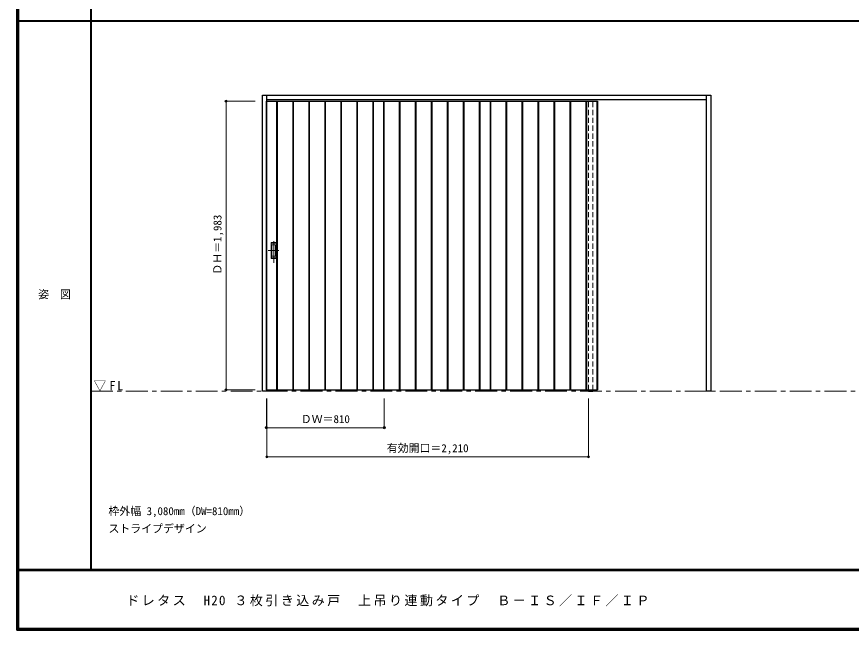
# Model space of a CAD drawing. Units: millimetres, scale not verified. Extents: x -6000 to 5700, y -4307 to 4260.
# Drawn here: x -6000 to -267, y -4205 to 12 of the extents above; entities that cross this region are included whole.
import ezdxf
from ezdxf.enums import TextEntityAlignment as Align

# ---------------------------------------------------------------- set-up
doc = ezdxf.new("R2010")
doc.units = ezdxf.units.MM
doc.header["$LTSCALE"] = 30
doc.header["$PDMODE"] = 32
doc.header["$PDSIZE"] = 15
doc.linetypes.add('CHAIN1', pattern=[8, 5, -1, 1, -1])
doc.linetypes.add('DASHED1', pattern=[1.8, 1.2, -0.6])
for name, color, linetype, lineweight in [('0-1_通り芯', 7, 'CHAIN1', 18), ('0-2_扉', 3, 'Continuous', 25), ('0-4_枠', 3, 'Continuous', 25), ('0-6_引手', 7, 'Continuous', 18), ('0-B_寸法', 4, 'Continuous', 9), ('F-1_枠', 6, 'Continuous', 40)]:
    doc.layers.add(name, color=color, linetype=linetype, lineweight=lineweight)
doc.layers.add('0-A_文字', color=7, linetype='Continuous')
doc.layers.add('F-A_文字', color=7, linetype='Continuous')
doc.styles.add('ＭＳ ゴシック', font='')
doc.styles.get('ＭＳ ゴシック').set_extended_font_data('MS Gothic')

msp = doc.modelspace()

# ---------------------------------------------------------------- linework, layer by layer
at = {"layer": '0-1_通り芯'}
msp.add_line((-5490, -2562.5), (100, -2562.5), dxfattribs=at)
at = {"layer": '0-2_扉'}
for p, q in [((-4283, -2552), (-4283, -569)), ((-4212, -2552), (-4212, -569)), ((-4208, -2552), (-4208, -569)), ((-4102, -2552), (-4102, -569)), ((-4098, -2552), (-4098, -569)), ((-3992, -2552), (-3992, -569)), ((-3988, -2552), (-3988, -569)), ((-3882, -2552), (-3882, -569)), ((-3878, -2552), (-3878, -569)), ((-3772, -2552), (-3772, -569)), ((-3768, -2552), (-3768, -569)), ((-3662, -2552), (-3662, -569)), ((-3658, -2552), (-3658, -569)), ((-3552, -2552), (-3552, -569)), ((-3548, -2552), (-3548, -569)), ((-3477, -2552), (-3477, -569)), ((-3475, -2552), (-3475, -569)), ((-3370, -2552), (-3370, -569)), ((-3366, -2552), (-3366, -569)), ((-3260, -2552), (-3260, -569)), ((-3256, -2552), (-3256, -569)), ((-3150, -2552), (-3150, -569)), ((-3146, -2552), (-3146, -569)), ((-3040, -2552), (-3040, -569)), ((-3036, -2552), (-3036, -569)), ((-2930, -2552), (-2930, -569)), ((-2926, -2552), (-2926, -569)), ((-2820, -2552), (-2820, -569)), ((-2816, -2552), (-2816, -569)), ((-2745, -2552), (-2745, -569)), ((-2743, -2552), (-2743, -569)), ((-2638, -2552), (-2638, -569)), ((-2634, -2552), (-2634, -569)), ((-2528, -2552), (-2528, -569)), ((-2524, -2552), (-2524, -569)), ((-2418, -2552), (-2418, -569)), ((-2414, -2552), (-2414, -569)), ((-2308, -2552), (-2308, -569)), ((-2304, -2552), (-2304, -569)), ((-2198, -2552), (-2198, -569)), ((-2194, -2552), (-2194, -569)), ((-2088, -2552), (-2088, -569)), ((-2084, -2552), (-2084, -569)), ((-2013, -2552), (-2013, -569)), ((-4282, -2552), (-2011, -2552))]:
    msp.add_line(p, q, dxfattribs=at)
at = {"layer": '0-2_扉', "color": 7, "lineweight": 18}
for p, q in [((-4210, -2552), (-4210, -569)), ((-4100, -2552), (-4100, -569)), ((-3990, -2552), (-3990, -569)), ((-3880, -2552), (-3880, -569)), ((-3770, -2552), (-3770, -569)), ((-3660, -2552), (-3660, -569)), ((-3550, -2552), (-3550, -569)), ((-3368, -2552), (-3368, -569)), ((-3258, -2552), (-3258, -569)), ((-3148, -2552), (-3148, -569)), ((-3038, -2552), (-3038, -569)), ((-2928, -2552), (-2928, -569)), ((-2818, -2552), (-2818, -569)), ((-2636, -2552), (-2636, -569)), ((-2526, -2552), (-2526, -569)), ((-2416, -2552), (-2416, -569)), ((-2306, -2552), (-2306, -569)), ((-2196, -2552), (-2196, -569)), ((-2086, -2552), (-2086, -569))]:
    msp.add_line(p, q, dxfattribs=at)
at = {"layer": '0-2_扉', "color": 4, "linetype": 'DASHED1', "lineweight": 9}
for p, q in [((-3553, -569), (-3553, -2552)), ((-2821, -569), (-2821, -2552))]:
    msp.add_line(p, q, dxfattribs=at)
at = {"layer": '0-2_扉'}
msp.add_lwpolyline([(-4282, -569), (-2011, -569), (-2011, -2552)], dxfattribs=at)
at = {"layer": '0-4_枠', "color": 4, "linetype": 'DASHED1', "lineweight": 9}
for p, q in [((-4285, -569), (-4282, -569)), ((-4285, -2552), (-4285, -569)), ((-2072, -2554.5), (-2072, -557.5)), ((-2042, -2554.5), (-2042, -557.5)), ((-4282, -2552), (-4285, -2552))]:
    msp.add_line(p, q, dxfattribs=at)
at = {"layer": '0-4_枠'}
for p, q in [((-4282, -2562.5), (-4282, -527.5)), ((-4282, -557.5), (-1262, -557.5)), ((-1262, -2562.5), (-1262, -527.5)), ((-2072, -2552), (-2072, -2562.5)), ((-2072, -2562.5), (-2042, -2562.5)), ((-2042, -2552), (-2042, -2562.5)), ((-1232, -2562.5), (-1262, -2562.5))]:
    msp.add_line(p, q, dxfattribs=at)
for points in [[(-4282, -2562.5), (-4312, -2562.5), (-4312, -527.5)], [(-4312, -527.5), (-1232, -527.5), (-1232, -2562.5)]]:
    msp.add_lwpolyline(points, dxfattribs=at)
at = {"layer": '0-6_引手'}
for p, q in [((-4253, -1539.5), (-4215, -1539.5)), ((-4253, -1649.5), (-4253, -1539.5)), ((-4215, -1649.5), (-4215, -1539.5)), ((-4246.5, -1555.5), (-4221.5, -1555.5)), ((-4246.5, -1633.5), (-4246.5, -1555.5)), ((-4221.5, -1633.5), (-4221.5, -1555.5)), ((-4253, -1649.5), (-4215, -1649.5)), ((-4246.5, -1633.5), (-4221.5, -1633.5))]:
    msp.add_line(p, q, dxfattribs=at)
at = {"layer": '0-6_引手', "linetype": 'CHAIN1'}
for p, q in [((-4234, -1679.7), (-4234, -1508.9)), ((-4272.1, -1594.5), (-4199.6, -1594.5))]:
    msp.add_line(p, q, dxfattribs=at)
at = {"layer": '0-6_引手', "linetype": 'DASHED1'}
for p, q in [((-4218, -1645.5), (-4218, -1543.5)), ((-4250, -1645.5), (-4218, -1645.5))]:
    msp.add_line(p, q, dxfattribs=at)
msp.add_lwpolyline([(-4250, -1645.5), (-4250, -1543.5), (-4218, -1543.5)], dxfattribs=at)
at = {"layer": '0-B_寸法'}
for p, q in [((-4562, -569), (-4562, -2552)), ((-4562, -569), (-4362, -569)), ((-4562, -2552), (-4362, -2552)), ((-4285, -2812.5), (-4285, -2612.5)), ((-4282, -3012.5), (-4282, -2612.5)), ((-3475, -2812.5), (-3475, -2612.5)), ((-2072, -3012.5), (-2072, -2612.5)), ((-4285, -2812.5), (-3475, -2812.5)), ((-4282, -3012.5), (-2072, -3012.5))]:
    msp.add_line(p, q, dxfattribs=at)
at = {"layer": '0-B_寸法', "color": 7}
for p in [(-4562, -569), (-4562, -2552), (-4285, -2812.5), (-4282, -3012.5), (-2072, -3012.5)]:
    msp.add_point(p, dxfattribs=at)
at = {"layer": '0-B_寸法'}
msp.add_point((-3475, -2812.5), dxfattribs=at)
at = {"layer": 'F-1_枠'}
for p, q in [((-6000, 4175), (-6000, -4205)), ((-5995, 4175), (-5995, -4205)), ((-5990, 4175), (-5990, -4205)), ((-5490, 4175), (-5490, -3790)), ((-6000, -15.5), (5700, -15.5)), ((5700, -3790), (-6000, -3790)), ((5700, -3795), (-6000, -3795)), ((5700, -4195), (-6000, -4195)), ((5700, -4200), (-6000, -4200)), ((5700, -4205), (-6000, -4205))]:
    msp.add_line(p, q, dxfattribs=at)

# ---------------------------------------------------------------- texts
at = {"layer": '0-A_文字', "style": 'ＭＳ ゴシック'}
for s, p in [('枠外幅 3,080mm（DW=810mm）', (-5370, -3430)), ('ストライプデザイン', (-5370, -3550))]:
    msp.add_text(s, height=54.99, dxfattribs=at).set_placement(p, align=Align.BOTTOM_LEFT)
at = {"layer": '0-A_文字', "insert": (-5471.2, -2562.5), "char_height": 65.98, "attachment_point": 7, "style": 'ＭＳ ゴシック'}
msp.add_mtext('\\T1.26;\\W0.95;▽FL', dxfattribs=at)
at = {"layer": '0-B_寸法', "color": 7, "style": 'ＭＳ ゴシック'}
msp.add_text('ＤＨ＝1,983', height=54.99, rotation=90, dxfattribs=at).set_placement((-4577, -1760.8), align=Align.BOTTOM_LEFT)
for s, p in [('ＤＷ＝810', (-4048.8, -2797.5)), ('有効開口＝2,210', (-3458.2, -2997.5))]:
    msp.add_text(s, height=54.99, dxfattribs=at).set_placement(p, align=Align.BOTTOM_LEFT)
at = {"layer": 'F-A_文字', "style": 'ＭＳ ゴシック'}
msp.add_text('姿\u3000図', height=54.99, dxfattribs=at).set_placement((-5852.5, -1940.2), align=Align.BOTTOM_LEFT)
at = {"layer": 'F-A_文字', "insert": (-5247.6, -4040), "char_height": 65.98, "attachment_point": 7, "style": 'ＭＳ ゴシック'}
msp.add_mtext('\\T1.18;ドレタス\u3000H20\\~３枚引き込み戸\u3000上吊り連動タイプ\u3000Ｂ－ＩＳ／ＩＦ／ＩＰ', dxfattribs=at)

doc.saveas('drawing.dxf')
